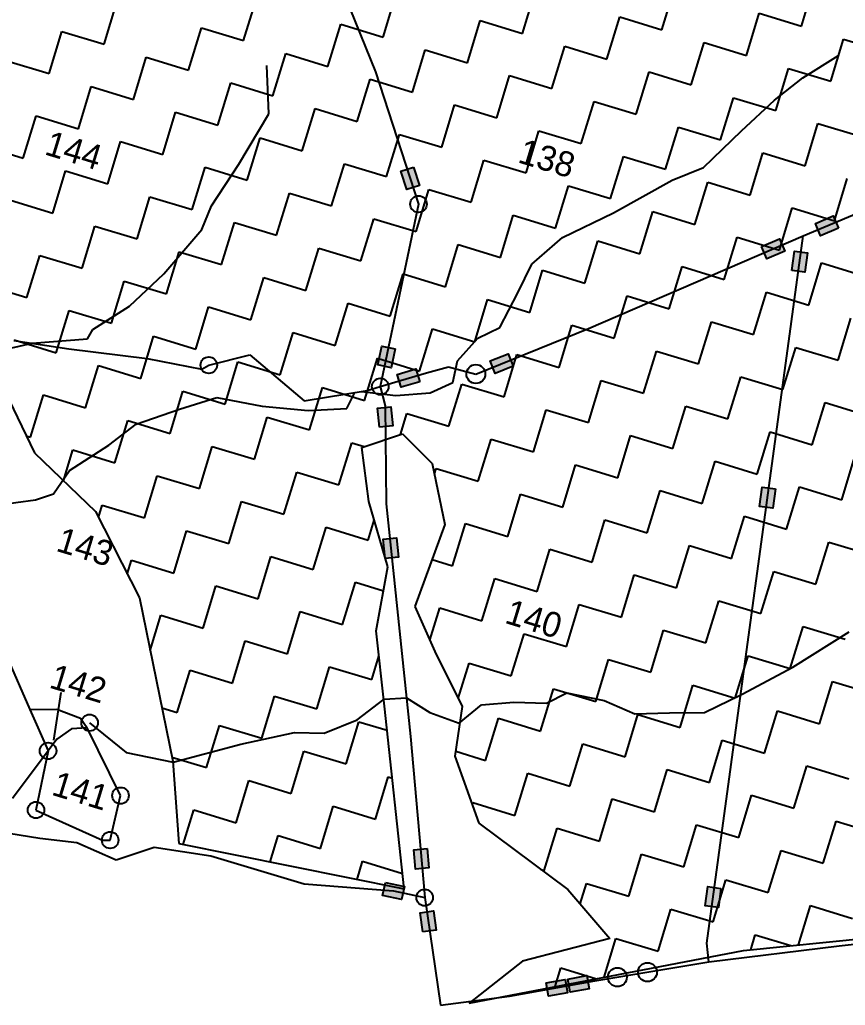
# Model space of a CAD drawing. Header units: metres. Extents: x 317586 to 322617, y 1862238 to 1866178.
# Drawn here: x 318220 to 318844, y 1862238 to 1862983 of the extents above; entities that cross this region are included whole.
import ezdxf

# ---------------------------------------------------------------- set-up
doc = ezdxf.new("R2010")
doc.units = ezdxf.units.M
for name, color, linetype in [('LINE_WATER', 4, 'Continuous'), ('POLY_HATCH', 12, 'Continuous'), ('POLY_PARCEL', 6, 'Continuous'), ('TEXT_PARCEL', 7, 'Continuous'), ('V_BOUND_LINE', 7, 'Continuous')]:
    doc.layers.add(name, color=color, linetype=linetype)
doc.styles.get("Standard").update_dxf_attribs({"font": 'simplex.shx'})
doc.styles.add('TEXT_MAP', font='')
doc.styles.get('TEXT_MAP').set_extended_font_data('Kruti Dev 050')
doc.dimstyles.get("Standard").update_dxf_attribs({"dimtxt": 0.18, "dimasz": 0.18, "dimexe": 0.18, "dimexo": 0.0625, "dimgap": 0.09, "dimtad": 0, "dimtih": 1, "dimtoh": 1, "dimdec": 4, "dimzin": 0, "dimdsep": 46, "dimtxsty": 'Standard', "dimcen": 0.09, "dimadec": 0, "dimazin": 0, "dimtfac": 1, "dimtdec": 4, "dimtofl": 0, "dimtmove": 0, "dimatfit": 3, "dimfxl": 1, "dimtolj": 1, "dimtzin": 0, "dimarcsym": 0})

msp = doc.modelspace()

# ---------------------------------------------------------------- hatches: boundary and pattern name
for points in [[(318512.32, 1862854.79), (318521.94, 1862857.92), (318517.41, 1862871.83), (318507.8, 1862868.7)], [(318821.26, 1862829.27), (318825.17, 1862819.94), (318838.65, 1862825.6), (318834.74, 1862834.93)], [(318798, 1862808.36), (318794, 1862817.65), (318780.57, 1862811.86), (318784.57, 1862802.57)], [(318815.33, 1862806.93), (318805.31, 1862808.3), (318803.34, 1862793.81), (318813.36, 1862792.44)], [(318490.53, 1862722.32), (318500.43, 1862720.24), (318503.43, 1862734.55), (318493.53, 1862736.63)], [(318575.45, 1862725.33), (318579.25, 1862715.96), (318592.8, 1862721.45), (318589, 1862730.82)], [(318505.15, 1862715.11), (318508.05, 1862705.42), (318522.06, 1862709.61), (318519.16, 1862719.3)], [(318500.34, 1862690.77), (318490.28, 1862689.76), (318491.74, 1862675.21), (318501.8, 1862676.22)], [(318779.01, 1862615.46), (318789.04, 1862614.09), (318791.01, 1862628.58), (318780.99, 1862629.95)], [(318504.45, 1862591.66), (318494.39, 1862590.64), (318495.87, 1862576.09), (318505.93, 1862577.12)], [(318518.86, 1862341.33), (318528.94, 1862342.22), (318527.66, 1862356.78), (318517.59, 1862355.9)], [(318508.36, 1862318.31), (318510.47, 1862328.21), (318496.17, 1862331.25), (318494.06, 1862321.36)], [(318737.86, 1862313.65), (318747.88, 1862312.28), (318749.85, 1862326.77), (318739.83, 1862328.14)], [(318532.52, 1862309.69), (318522.5, 1862308.31), (318524.49, 1862293.83), (318534.51, 1862295.21)], [(318633.83, 1862247.93), (318632.04, 1862257.88), (318617.65, 1862255.3), (318619.44, 1862245.34)], [(318650.29, 1862250.88), (318648.5, 1862260.84), (318634.11, 1862258.25), (318635.9, 1862248.3)]]:
    msp.add_hatch(color=256).paths.add_polyline_path(points)

# ---------------------------------------------------------------- linework, layer by layer
for points in [[(318517.41, 1862871.83), (318521.94, 1862857.92), (318512.32, 1862854.79), (318507.8, 1862868.7)], [(318838.65, 1862825.6), (318825.17, 1862819.94), (318821.26, 1862829.27), (318834.74, 1862834.93)], [(318780.57, 1862811.86), (318794, 1862817.65), (318798, 1862808.36), (318784.57, 1862802.57)], [(318803.34, 1862793.81), (318805.31, 1862808.3), (318815.33, 1862806.93), (318813.36, 1862792.44)], [(318503.43, 1862734.55), (318500.43, 1862720.24), (318490.53, 1862722.32), (318493.53, 1862736.63)], [(318592.8, 1862721.45), (318579.25, 1862715.96), (318575.45, 1862725.33), (318589, 1862730.82)], [(318522.06, 1862709.61), (318508.05, 1862705.42), (318505.15, 1862715.11), (318519.16, 1862719.3)], [(318491.74, 1862675.21), (318490.28, 1862689.76), (318500.34, 1862690.77), (318501.8, 1862676.22)], [(318791.01, 1862628.58), (318789.04, 1862614.09), (318779.01, 1862615.46), (318780.99, 1862629.95)], [(318495.87, 1862576.09), (318494.39, 1862590.64), (318504.45, 1862591.66), (318505.93, 1862577.12)], [(318527.66, 1862356.78), (318528.94, 1862342.22), (318518.86, 1862341.33), (318517.59, 1862355.9)], [(318496.17, 1862331.25), (318510.47, 1862328.21), (318508.36, 1862318.31), (318494.06, 1862321.36)], [(318749.85, 1862326.77), (318747.88, 1862312.28), (318737.86, 1862313.65), (318739.83, 1862328.14)], [(318524.49, 1862293.83), (318522.5, 1862308.31), (318532.52, 1862309.69), (318534.51, 1862295.21)], [(318617.65, 1862255.3), (318632.04, 1862257.88), (318633.83, 1862247.93), (318619.44, 1862245.34)], [(318634.11, 1862258.25), (318648.5, 1862260.84), (318650.29, 1862250.88), (318635.9, 1862248.3)]]:
    msp.add_lwpolyline(points, close=True)
for centre, radius in [((318521.19, 1862843.89), 6.26), ((318362.62, 1862722.17), 6.26), ((318564.53, 1862715.45), 7.15), ((318492.27, 1862705.99), 6.26), ((318272.53, 1862451.92), 6.26), ((318241.14, 1862430.65), 6.26), ((318295.89, 1862396.85), 6.26), ((318231.98, 1862385.97), 6.26), ((318288.05, 1862363.23), 6.26), ((318525.83, 1862319.77), 6.26), ((318671.52, 1862259.63), 7.15), ((318694.28, 1862263.45), 7.15)]:
    msp.add_circle(centre, radius)
at = {"layer": 'LINE_WATER'}
for p, q in [((318811.83, 1862939.32), (318838.71, 1862956.1)), ((318407.93, 1862912.03), (318406.48, 1862948.72)), ((318790.32, 1862922.52), (318811.83, 1862939.32)), ((318765.24, 1862899.29), (318790.32, 1862922.52)), ((318385.35, 1862874.07), (318407.93, 1862912.03)), ((318736.71, 1862871.43), (318765.24, 1862899.29)), ((318364.71, 1862842.5), (318385.35, 1862874.07)), ((318713.04, 1862862.03), (318736.71, 1862871.43)), ((318668.64, 1862837.16), (318713.04, 1862862.03)), ((318357.37, 1862824.6), (318364.71, 1862842.5)), ((318629.94, 1862818.61), (318668.64, 1862837.16)), ((318328.65, 1862791.2), (318357.37, 1862824.6)), ((318606.88, 1862798.52), (318629.94, 1862818.61)), ((318596.23, 1862776.8), (318606.88, 1862798.52)), ((318302.63, 1862766.64), (318328.65, 1862791.2)), ((318582.61, 1862750.61), (318596.23, 1862776.8)), ((318274.96, 1862749.03), (318302.63, 1862766.64)), ((318270.92, 1862741.93), (318274.96, 1862749.03)), ((318565.91, 1862742.54), (318582.61, 1862750.61)), ((318229.07, 1862738.68), (318270.92, 1862741.93)), ((318550.75, 1862725.41), (318565.91, 1862742.54)), ((318203.66, 1862732.89), (318229.07, 1862738.68)), ((318547.11, 1862709.07), (318550.75, 1862725.41)), ((318529.92, 1862701.15), (318547.11, 1862709.07)), ((318340.45, 1862688.8), (318368.68, 1862697.65)), ((318368.68, 1862697.65), (318403, 1862691.22)), ((318466.96, 1862689.45), (318472.96, 1862701.51)), ((318477.96, 1862702.32), (318504.11, 1862699.35)), ((318504.11, 1862699.35), (318529.92, 1862701.15)), ((318307.74, 1862677.56), (318340.45, 1862688.8)), ((318403, 1862691.22), (318437.73, 1862687.89)), ((318437.73, 1862687.89), (318466.96, 1862689.45)), ((318287.01, 1862661.58), (318307.74, 1862677.56)), ((318257.27, 1862642.46), (318287.01, 1862661.58)), ((318245.21, 1862624.92), (318257.27, 1862642.46)), ((318231.5, 1862620.5), (318245.21, 1862624.92)), ((318181.34, 1862613.68), (318231.5, 1862620.5)), ((318804.26, 1862493.85), (318846.7, 1862520.6)), ((318765.75, 1862473.64), (318804.26, 1862493.85)), ((318617.98, 1862466.79), (318633.27, 1862474.53)), ((318633.27, 1862474.53), (318661.63, 1862468.62)), ((318737.28, 1862459.67), (318765.75, 1862473.64)), ((318474.81, 1862454.09), (318495.27, 1862469.73)), ((318495.27, 1862469.73), (318512.07, 1862470.69)), ((318512.07, 1862470.69), (318529.77, 1862459.6)), ((318551.9, 1862451.51), (318568.77, 1862465.53)), ((318568.77, 1862465.53), (318593.22, 1862467.56)), ((318593.22, 1862467.56), (318617.98, 1862466.79)), ((318661.63, 1862468.62), (318684.66, 1862458.67)), ((318529.77, 1862459.6), (318551.9, 1862451.51)), ((318684.66, 1862458.67), (318711.03, 1862459.35)), ((318711.03, 1862459.35), (318737.28, 1862459.67)), ((318272.53, 1862451.92), (318300.07, 1862429.33)), ((318449.87, 1862444.08), (318474.81, 1862454.09)), ((318386.89, 1862435.78), (318427.34, 1862444.55)), ((318427.34, 1862444.55), (318449.87, 1862444.08)), ((318335.66, 1862422.16), (318386.89, 1862435.78)), ((318300.07, 1862429.33), (318335.66, 1862422.16))]:
    msp.add_line(p, q, dxfattribs=at)
at = {"layer": 'POLY_HATCH', "linetype": 'Continuous'}
for p, q in [((318810.67, 1862978.36), (318820.4, 1863010.27)), ((318494.36, 1862970.13), (318504.08, 1863002.04)), ((318599.8, 1862972.88), (318609.52, 1863004.78)), ((318705.24, 1862975.62), (318714.96, 1863007.52)), ((318283.48, 1862964.65), (318293.2, 1862996.55)), ((318388.92, 1862967.39), (318398.64, 1862999.29)), ((318769.05, 1862956.18), (318778.77, 1862988.08)), ((318778.77, 1862988.08), (318810.67, 1862978.36)), ((318452.73, 1862947.95), (318462.45, 1862979.85)), ((318462.45, 1862979.85), (318494.36, 1862970.13)), ((318558.17, 1862950.69), (318567.89, 1862982.6)), ((318567.89, 1862982.6), (318599.8, 1862972.88)), ((318663.61, 1862953.43), (318673.33, 1862985.34)), ((318673.33, 1862985.34), (318705.24, 1862975.62)), ((318241.86, 1862942.46), (318251.58, 1862974.37)), ((318251.58, 1862974.37), (318283.48, 1862964.65)), ((318347.29, 1862945.2), (318357.02, 1862977.11)), ((318357.02, 1862977.11), (318388.92, 1862967.39)), ((318727.42, 1862933.99), (318737.14, 1862965.9)), ((318737.14, 1862965.9), (318769.05, 1862956.18)), ((318832.86, 1862936.74), (318842.58, 1862968.64)), ((318842.58, 1862968.64), (318874.49, 1862958.92)), ((318411.11, 1862925.76), (318420.83, 1862957.67)), ((318420.83, 1862957.67), (318452.73, 1862947.95)), ((318516.54, 1862928.51), (318526.27, 1862960.41)), ((318526.27, 1862960.41), (318558.17, 1862950.69)), ((318621.98, 1862931.25), (318631.7, 1862963.15)), ((318631.7, 1862963.15), (318663.61, 1862953.43)), ((318209.95, 1862952.18), (318241.86, 1862942.46)), ((318305.67, 1862923.02), (318315.39, 1862954.92)), ((318315.39, 1862954.92), (318347.29, 1862945.2)), ((318685.79, 1862911.81), (318695.52, 1862943.71)), ((318695.52, 1862943.71), (318727.42, 1862933.99)), ((318791.23, 1862914.55), (318800.95, 1862946.46)), ((318800.95, 1862946.46), (318832.86, 1862936.74)), ((318369.48, 1862903.58), (318379.2, 1862935.48)), ((318379.2, 1862935.48), (318411.11, 1862925.76)), ((318474.92, 1862906.32), (318484.64, 1862938.23)), ((318484.64, 1862938.23), (318516.54, 1862928.51)), ((318580.36, 1862909.06), (318590.08, 1862940.97)), ((318590.08, 1862940.97), (318621.98, 1862931.25)), ((318264.04, 1862900.83), (318273.76, 1862932.74)), ((318273.76, 1862932.74), (318305.67, 1862923.02)), ((318644.17, 1862889.62), (318653.89, 1862921.53)), ((318653.89, 1862921.53), (318685.79, 1862911.81)), ((318749.61, 1862892.37), (318759.33, 1862924.27)), ((318759.33, 1862924.27), (318791.23, 1862914.55)), ((318327.85, 1862881.39), (318337.57, 1862913.3)), ((318337.57, 1862913.3), (318369.48, 1862903.58)), ((318433.29, 1862884.14), (318443.01, 1862916.04)), ((318443.01, 1862916.04), (318474.92, 1862906.32)), ((318538.73, 1862886.88), (318548.45, 1862918.78)), ((318548.45, 1862918.78), (318580.36, 1862909.06)), ((318222.41, 1862878.65), (318232.14, 1862910.55)), ((318232.14, 1862910.55), (318264.04, 1862900.83)), ((318813.42, 1862872.92), (318823.14, 1862904.83)), ((318823.14, 1862904.83), (318855.04, 1862895.11)), ((318602.54, 1862867.44), (318612.26, 1862899.34)), ((318612.26, 1862899.34), (318644.17, 1862889.62)), ((318707.98, 1862870.18), (318717.7, 1862902.09)), ((318717.7, 1862902.09), (318749.61, 1862892.37)), ((318286.23, 1862859.21), (318295.95, 1862891.11)), ((318295.95, 1862891.11), (318327.85, 1862881.39)), ((318391.66, 1862861.95), (318401.39, 1862893.86)), ((318401.39, 1862893.86), (318433.29, 1862884.14)), ((318497.1, 1862864.69), (318506.82, 1862896.6)), ((318506.82, 1862896.6), (318538.73, 1862886.88)), ((318190.51, 1862888.37), (318222.41, 1862878.65)), ((318771.79, 1862850.74), (318781.51, 1862882.64)), ((318781.51, 1862882.64), (318813.42, 1862872.92)), ((318560.91, 1862845.25), (318570.64, 1862877.16)), ((318570.64, 1862877.16), (318602.54, 1862867.44)), ((318666.35, 1862848), (318676.07, 1862879.9)), ((318676.07, 1862879.9), (318707.98, 1862870.18)), ((318244.6, 1862837.02), (318254.32, 1862868.93)), ((318254.32, 1862868.93), (318286.23, 1862859.21)), ((318350.04, 1862839.77), (318359.76, 1862871.67)), ((318359.76, 1862871.67), (318391.66, 1862861.95)), ((318455.48, 1862842.51), (318465.2, 1862874.41)), ((318465.2, 1862874.41), (318497.1, 1862864.69)), ((318730.16, 1862828.55), (318739.89, 1862860.46)), ((318739.89, 1862860.46), (318771.79, 1862850.74)), ((318835.6, 1862831.3), (318845.32, 1862863.2)), ((318519.29, 1862823.07), (318529.01, 1862854.97)), ((318529.01, 1862854.97), (318560.91, 1862845.25)), ((318624.73, 1862825.81), (318634.45, 1862857.72)), ((318634.45, 1862857.72), (318666.35, 1862848)), ((318212.69, 1862846.74), (318244.6, 1862837.02)), ((318308.41, 1862817.58), (318318.13, 1862849.49)), ((318318.13, 1862849.49), (318350.04, 1862839.77)), ((318413.85, 1862820.32), (318423.57, 1862852.23)), ((318423.57, 1862852.23), (318455.48, 1862842.51)), ((318688.54, 1862806.37), (318698.26, 1862838.27)), ((318698.26, 1862838.27), (318730.16, 1862828.55)), ((318793.98, 1862809.11), (318803.7, 1862841.02)), ((318803.7, 1862841.02), (318835.6, 1862831.3)), ((318372.22, 1862798.14), (318381.94, 1862830.04)), ((318381.94, 1862830.04), (318413.85, 1862820.32)), ((318477.66, 1862800.88), (318487.38, 1862832.79)), ((318487.38, 1862832.79), (318519.29, 1862823.07)), ((318583.1, 1862803.63), (318592.82, 1862835.53)), ((318592.82, 1862835.53), (318624.73, 1862825.81)), ((318266.78, 1862795.4), (318276.51, 1862827.3)), ((318276.51, 1862827.3), (318308.41, 1862817.58)), ((318646.91, 1862784.18), (318656.63, 1862816.09)), ((318656.63, 1862816.09), (318688.54, 1862806.37)), ((318752.35, 1862786.93), (318762.07, 1862818.83)), ((318762.07, 1862818.83), (318793.98, 1862809.11)), ((318330.6, 1862775.95), (318340.32, 1862807.86)), ((318340.32, 1862807.86), (318372.22, 1862798.14)), ((318436.03, 1862778.7), (318445.76, 1862810.6)), ((318445.76, 1862810.6), (318477.66, 1862800.88)), ((318541.47, 1862781.44), (318551.19, 1862813.35)), ((318551.19, 1862813.35), (318583.1, 1862803.63)), ((318225.16, 1862773.21), (318234.88, 1862805.12)), ((318234.88, 1862805.12), (318266.78, 1862795.4)), ((318605.28, 1862762), (318615.01, 1862793.9)), ((318615.01, 1862793.9), (318646.91, 1862784.18)), ((318710.72, 1862764.74), (318720.44, 1862796.65)), ((318720.44, 1862796.65), (318752.35, 1862786.93)), ((318816.16, 1862767.49), (318825.88, 1862799.39)), ((318825.88, 1862799.39), (318857.79, 1862789.67)), ((318288.97, 1862753.77), (318298.69, 1862785.67)), ((318298.69, 1862785.67), (318330.6, 1862775.95)), ((318394.41, 1862756.51), (318404.13, 1862788.42)), ((318404.13, 1862788.42), (318436.03, 1862778.7)), ((318499.85, 1862759.26), (318509.57, 1862791.16)), ((318509.57, 1862791.16), (318541.47, 1862781.44)), ((318193.25, 1862782.93), (318225.16, 1862773.21)), ((318563.66, 1862739.81), (318573.38, 1862771.72)), ((318573.38, 1862771.72), (318605.28, 1862762)), ((318669.1, 1862742.56), (318678.82, 1862774.46)), ((318678.82, 1862774.46), (318710.72, 1862764.74)), ((318774.53, 1862745.3), (318784.26, 1862777.21)), ((318784.26, 1862777.21), (318816.16, 1862767.49)), ((318247.34, 1862731.58), (318257.06, 1862763.49)), ((318257.06, 1862763.49), (318288.97, 1862753.77)), ((318352.78, 1862734.33), (318362.5, 1862766.23)), ((318362.5, 1862766.23), (318394.41, 1862756.51)), ((318458.22, 1862737.07), (318467.94, 1862768.98)), ((318467.94, 1862768.98), (318499.85, 1862759.26)), ((318838.35, 1862725.86), (318848.07, 1862757.76)), ((318522.03, 1862717.63), (318531.75, 1862749.53)), ((318531.75, 1862749.53), (318563.66, 1862739.81)), ((318627.47, 1862720.37), (318637.19, 1862752.28)), ((318637.19, 1862752.28), (318669.1, 1862742.56)), ((318732.91, 1862723.12), (318742.63, 1862755.02)), ((318742.63, 1862755.02), (318774.53, 1862745.3)), ((318215.44, 1862741.3), (318247.34, 1862731.58)), ((318311.15, 1862712.14), (318320.88, 1862744.05)), ((318320.88, 1862744.05), (318352.78, 1862734.33)), ((318416.59, 1862714.89), (318426.31, 1862746.79)), ((318426.31, 1862746.79), (318458.22, 1862737.07)), ((318796.72, 1862703.67), (318806.44, 1862735.58)), ((318806.44, 1862735.58), (318838.35, 1862725.86)), ((318480.4, 1862695.44), (318490.13, 1862727.35)), ((318490.13, 1862727.35), (318522.03, 1862717.63)), ((318585.84, 1862698.19), (318595.56, 1862730.09)), ((318595.56, 1862730.09), (318627.47, 1862720.37)), ((318691.28, 1862700.93), (318701, 1862732.84)), ((318701, 1862732.84), (318732.91, 1862723.12)), ((318269.53, 1862689.96), (318279.25, 1862721.86)), ((318279.25, 1862721.86), (318311.15, 1862712.14)), ((318374.97, 1862692.7), (318384.69, 1862724.61)), ((318384.69, 1862724.61), (318416.59, 1862714.89)), ((318755.09, 1862681.49), (318764.81, 1862713.39)), ((318764.81, 1862713.39), (318796.72, 1862703.67)), ((318438.78, 1862673.26), (318448.5, 1862705.16)), ((318448.5, 1862705.16), (318480.4, 1862695.44)), ((318544.22, 1862676), (318553.94, 1862707.91)), ((318553.94, 1862707.91), (318585.84, 1862698.19)), ((318649.65, 1862678.75), (318659.38, 1862710.65)), ((318659.38, 1862710.65), (318691.28, 1862700.93)), ((318227.9, 1862667.77), (318237.62, 1862699.68)), ((318237.62, 1862699.68), (318269.53, 1862689.96)), ((318333.34, 1862670.51), (318343.06, 1862702.42)), ((318343.06, 1862702.42), (318374.97, 1862692.7)), ((318608.03, 1862656.56), (318617.75, 1862688.47)), ((318617.75, 1862688.47), (318649.65, 1862678.75)), ((318713.47, 1862659.3), (318723.19, 1862691.21)), ((318723.19, 1862691.21), (318755.09, 1862681.49)), ((318818.9, 1862662.05), (318828.63, 1862693.95)), ((318828.63, 1862693.95), (318860.53, 1862684.23)), ((318397.15, 1862651.07), (318406.87, 1862682.98)), ((318406.87, 1862682.98), (318438.78, 1862673.26)), ((318507.45, 1862669.79), (318512.31, 1862685.72)), ((318512.31, 1862685.72), (318544.22, 1862676)), ((318291.71, 1862648.33), (318301.43, 1862680.24)), ((318301.43, 1862680.24), (318333.34, 1862670.51)), ((318224.62, 1862668.77), (318227.9, 1862667.77)), ((318566.4, 1862634.38), (318576.12, 1862666.28)), ((318576.12, 1862666.28), (318608.03, 1862656.56)), ((318671.84, 1862637.12), (318681.56, 1862669.02)), ((318681.56, 1862669.02), (318713.47, 1862659.3)), ((318777.28, 1862639.86), (318787, 1862671.77)), ((318787, 1862671.77), (318818.9, 1862662.05)), ((318355.52, 1862628.89), (318365.25, 1862660.79)), ((318365.25, 1862660.79), (318397.15, 1862651.07)), ((318460.96, 1862631.63), (318470.68, 1862663.54)), ((318470.68, 1862663.54), (318480.21, 1862660.63)), ((318252.72, 1862634.79), (318259.81, 1862658.05)), ((318259.81, 1862658.05), (318291.71, 1862648.33)), ((318841.09, 1862620.42), (318850.81, 1862652.33)), ((318533.22, 1862639.92), (318534.5, 1862644.1)), ((318534.5, 1862644.1), (318566.4, 1862634.38)), ((318630.21, 1862614.93), (318639.93, 1862646.84)), ((318639.93, 1862646.84), (318671.84, 1862637.12)), ((318735.65, 1862617.68), (318745.37, 1862649.58)), ((318745.37, 1862649.58), (318777.28, 1862639.86)), ((318313.9, 1862606.7), (318323.62, 1862638.61)), ((318323.62, 1862638.61), (318355.52, 1862628.89)), ((318419.34, 1862609.45), (318429.06, 1862641.35)), ((318429.06, 1862641.35), (318460.96, 1862631.63)), ((318799.46, 1862598.24), (318809.18, 1862630.14)), ((318809.18, 1862630.14), (318841.09, 1862620.42)), ((318588.59, 1862592.75), (318598.31, 1862624.65)), ((318598.31, 1862624.65), (318630.21, 1862614.93)), ((318694.02, 1862595.49), (318703.75, 1862627.4)), ((318703.75, 1862627.4), (318735.65, 1862617.68)), ((318279.15, 1862607.09), (318281.99, 1862616.42)), ((318281.99, 1862616.42), (318313.9, 1862606.7)), ((318377.71, 1862587.26), (318387.43, 1862619.17)), ((318387.43, 1862619.17), (318419.34, 1862609.45)), ((318757.84, 1862576.05), (318767.56, 1862607.96)), ((318767.56, 1862607.96), (318799.46, 1862598.24)), ((318441.52, 1862567.82), (318451.24, 1862599.73)), ((318451.24, 1862599.73), (318483.15, 1862590.01)), ((318483.15, 1862590.01), (318487.72, 1862605)), ((318546.96, 1862570.56), (318556.68, 1862602.47)), ((318556.68, 1862602.47), (318588.59, 1862592.75)), ((318652.4, 1862573.31), (318662.12, 1862605.21)), ((318662.12, 1862605.21), (318694.02, 1862595.49)), ((318336.08, 1862565.08), (318345.8, 1862596.98)), ((318345.8, 1862596.98), (318377.71, 1862587.26)), ((318716.21, 1862553.87), (318725.93, 1862585.77)), ((318725.93, 1862585.77), (318757.84, 1862576.05)), ((318821.65, 1862556.61), (318831.37, 1862588.51)), ((318831.37, 1862588.51), (318863.28, 1862578.79)), ((318399.89, 1862545.63), (318409.62, 1862577.54)), ((318409.62, 1862577.54), (318441.52, 1862567.82)), ((318610.77, 1862551.12), (318620.49, 1862583.03)), ((318620.49, 1862583.03), (318652.4, 1862573.31)), ((318300.98, 1862564.31), (318304.18, 1862574.8)), ((318304.18, 1862574.8), (318336.08, 1862565.08)), ((318531.44, 1862575.29), (318546.96, 1862570.56)), ((318674.58, 1862531.68), (318684.3, 1862563.59)), ((318684.3, 1862563.59), (318716.21, 1862553.87)), ((318780.02, 1862534.42), (318789.74, 1862566.33)), ((318789.74, 1862566.33), (318821.65, 1862556.61)), ((318358.27, 1862523.45), (318367.99, 1862555.36)), ((318367.99, 1862555.36), (318399.89, 1862545.63)), ((318463.71, 1862526.19), (318473.43, 1862558.1)), ((318473.43, 1862558.1), (318494.7, 1862551.62)), ((318569.14, 1862528.94), (318578.87, 1862560.84)), ((318578.87, 1862560.84), (318610.77, 1862551.12)), ((318632.96, 1862509.5), (318642.68, 1862541.4)), ((318642.68, 1862541.4), (318674.58, 1862531.68)), ((318738.39, 1862512.24), (318748.12, 1862544.14)), ((318748.12, 1862544.14), (318780.02, 1862534.42)), ((318318.27, 1862506.6), (318326.36, 1862533.17)), ((318326.36, 1862533.17), (318358.27, 1862523.45)), ((318422.08, 1862504.01), (318431.8, 1862535.91)), ((318431.8, 1862535.91), (318463.71, 1862526.19)), ((318529.8, 1862514.23), (318537.24, 1862538.66)), ((318537.24, 1862538.66), (318569.14, 1862528.94)), ((318802.21, 1862492.8), (318811.93, 1862524.7)), ((318811.93, 1862524.7), (318843.83, 1862514.98)), ((318591.33, 1862487.31), (318601.05, 1862519.22)), ((318601.05, 1862519.22), (318632.96, 1862509.5)), ((318696.77, 1862490.05), (318706.49, 1862521.96)), ((318706.49, 1862521.96), (318738.39, 1862512.24)), ((318380.45, 1862481.82), (318390.17, 1862513.73)), ((318390.17, 1862513.73), (318422.08, 1862504.01)), ((318760.58, 1862470.61), (318770.3, 1862502.52)), ((318770.3, 1862502.52), (318802.21, 1862492.8)), ((318485.89, 1862484.57), (318491.25, 1862502.17)), ((318551.25, 1862470.21), (318559.42, 1862497.03)), ((318559.42, 1862497.03), (318591.33, 1862487.31)), ((318655.14, 1862467.87), (318664.86, 1862499.77)), ((318664.86, 1862499.77), (318696.77, 1862490.05)), ((318338.83, 1862459.64), (318348.55, 1862491.54)), ((318348.55, 1862491.54), (318380.45, 1862481.82)), ((318444.26, 1862462.38), (318453.99, 1862494.29)), ((318453.99, 1862494.29), (318485.89, 1862484.57)), ((318718.95, 1862448.43), (318728.67, 1862480.33)), ((318728.67, 1862480.33), (318760.58, 1862470.61)), ((318824.39, 1862451.17), (318834.11, 1862483.08)), ((318834.11, 1862483.08), (318866.02, 1862473.36)), ((318613.51, 1862445.68), (318623.24, 1862477.59)), ((318623.24, 1862477.59), (318655.14, 1862467.87)), ((318402.64, 1862440.2), (318412.36, 1862472.1)), ((318412.36, 1862472.1), (318444.26, 1862462.38)), ((318327.14, 1862463.2), (318338.83, 1862459.64)), ((318677.33, 1862426.24), (318687.05, 1862458.15)), ((318687.05, 1862458.15), (318718.95, 1862448.43)), ((318782.77, 1862428.99), (318792.49, 1862460.89)), ((318792.49, 1862460.89), (318824.39, 1862451.17)), ((318466.45, 1862420.75), (318476.17, 1862452.66)), ((318476.17, 1862452.66), (318497.38, 1862446.2)), ((318571.89, 1862423.5), (318581.61, 1862455.4)), ((318581.61, 1862455.4), (318613.51, 1862445.68)), ((318361.01, 1862418.01), (318370.73, 1862449.92)), ((318370.73, 1862449.92), (318402.64, 1862440.2)), ((318635.7, 1862404.06), (318645.42, 1862435.96)), ((318645.42, 1862435.96), (318677.33, 1862426.24)), ((318741.14, 1862406.8), (318750.86, 1862438.71)), ((318750.86, 1862438.71), (318782.77, 1862428.99)), ((318424.82, 1862398.57), (318434.54, 1862430.48)), ((318434.54, 1862430.48), (318466.45, 1862420.75)), ((318549.28, 1862430.39), (318571.89, 1862423.5)), ((318334.74, 1862426.02), (318361.01, 1862418.01)), ((318594.07, 1862381.87), (318603.79, 1862413.78)), ((318603.79, 1862413.78), (318635.7, 1862404.06)), ((318699.51, 1862384.61), (318709.23, 1862416.52)), ((318709.23, 1862416.52), (318741.14, 1862406.8)), ((318804.95, 1862387.36), (318814.67, 1862419.26)), ((318814.67, 1862419.26), (318846.58, 1862409.54)), ((318383.2, 1862376.38), (318392.92, 1862408.29)), ((318392.92, 1862408.29), (318424.82, 1862398.57)), ((318488.63, 1862379.13), (318498.36, 1862411.03)), ((318498.36, 1862411.03), (318501.27, 1862410.14)), ((318561.69, 1862390.04), (318562.17, 1862391.59)), ((318562.17, 1862391.59), (318594.07, 1862381.87)), ((318657.89, 1862362.43), (318667.61, 1862394.34)), ((318667.61, 1862394.34), (318699.51, 1862384.61)), ((318763.32, 1862365.17), (318773.04, 1862397.08)), ((318773.04, 1862397.08), (318804.95, 1862387.36)), ((318343.32, 1862359.94), (318351.29, 1862386.11)), ((318351.29, 1862386.11), (318383.2, 1862376.38)), ((318447.01, 1862356.94), (318456.73, 1862388.85)), ((318456.73, 1862388.85), (318488.63, 1862379.13)), ((318827.14, 1862345.73), (318836.86, 1862377.64)), ((318836.86, 1862377.64), (318868.76, 1862367.92)), ((318616.26, 1862340.24), (318625.98, 1862372.15)), ((318625.98, 1862372.15), (318657.89, 1862362.43)), ((318721.7, 1862342.99), (318731.42, 1862374.89)), ((318731.42, 1862374.89), (318763.32, 1862365.17)), ((318409.03, 1862346.74), (318415.1, 1862366.66)), ((318415.1, 1862366.66), (318447.01, 1862356.94)), ((318785.51, 1862323.55), (318795.23, 1862355.45)), ((318795.23, 1862355.45), (318827.14, 1862345.73)), ((318474.74, 1862333.53), (318478.91, 1862347.22)), ((318478.91, 1862347.22), (318509.07, 1862338.03)), ((318680.07, 1862320.8), (318689.79, 1862352.71)), ((318689.79, 1862352.71), (318721.7, 1862342.99)), ((318613.79, 1862341), (318616.26, 1862340.24)), ((318743.88, 1862301.36), (318753.6, 1862333.27)), ((318753.6, 1862333.27), (318785.51, 1862323.55)), ((318643.43, 1862315), (318648.16, 1862330.52)), ((318648.16, 1862330.52), (318680.07, 1862320.8)), ((318702.26, 1862279.18), (318711.98, 1862311.08)), ((318711.98, 1862311.08), (318743.88, 1862301.36)), ((318808.34, 1862284.05), (318817.41, 1862313.83)), ((318817.41, 1862313.83), (318849.32, 1862304.11)), ((318661.42, 1862259.6), (318670.35, 1862288.9)), ((318670.35, 1862288.9), (318702.26, 1862279.18)), ((318772.36, 1862280.4), (318775.79, 1862291.64)), ((318775.79, 1862291.64), (318802.61, 1862283.47)), ((318624.39, 1862252.49), (318628.72, 1862266.71)), ((318628.72, 1862266.71), (318655.69, 1862258.5))]:
    msp.add_line(p, q, dxfattribs=at)
at = {"layer": 'POLY_HATCH'}
for p, q in [((318201.93, 1862715.72), (318230.85, 1862655.87)), ((318478.37, 1862660.02), (318509.02, 1862670.31)), ((318509.02, 1862670.31), (318531.61, 1862647.72)), ((318483.61, 1862619.16), (318478.37, 1862660.02)), ((318230.85, 1862655.87), (318276.91, 1862611.46)), ((318531.61, 1862647.72), (318541.14, 1862601.63)), ((318497.99, 1862569.63), (318483.61, 1862619.16)), ((318276.91, 1862611.46), (318310.14, 1862546.38)), ((318541.14, 1862601.63), (318518.39, 1862539.86)), ((318489.15, 1862521.28), (318497.99, 1862569.63)), ((318310.14, 1862546.38), (318335.38, 1862422.87)), ((318518.39, 1862539.86), (318533.56, 1862505.79)), ((318495.41, 1862464.41), (318489.15, 1862521.28)), ((318533.56, 1862505.79), (318554.27, 1862464.14)), ((318510.33, 1862326.38), (318495.41, 1862464.41)), ((318554.27, 1862464.14), (318548.72, 1862426.58)), ((318335.38, 1862422.87), (318339.99, 1862360.61)), ((318548.72, 1862426.58), (318566.7, 1862375.95)), ((318566.7, 1862375.95), (318634, 1862326)), ((318339.99, 1862360.61), (318510.33, 1862326.38)), ((318634, 1862326), (318665.9, 1862288.8)), ((318766.89, 1862279.84), (318997.35, 1862303.24)), ((318665.9, 1862288.8), (318599.76, 1862271.65)), ((318559.53, 1862240.03), (318766.89, 1862279.84)), ((318599.76, 1862271.65), (318559.53, 1862240.03))]:
    msp.add_line(p, q, dxfattribs=at)
at = {"layer": 'POLY_PARCEL'}
for p, q in [((318464.39, 1863004.08), (318488.68, 1862943.78)), ((318488.68, 1862943.78), (318521.19, 1862843.89)), ((318812, 1862819.9), (318976.04, 1862888.76)), ((318521.19, 1862843.89), (318492.27, 1862705.99)), ((318649.72, 1862749.97), (318812, 1862819.9)), ((318739.08, 1862285.23), (318812, 1862819.9)), ((318564.53, 1862715.45), (318649.72, 1862749.97)), ((318215.35, 1862740.69), (318256.73, 1862734.62)), ((318256.73, 1862734.62), (318316.07, 1862727.28)), ((318316.07, 1862727.28), (318357.35, 1862719.15)), ((318362.62, 1862722.17), (318393.69, 1862730.07)), ((318393.69, 1862730.07), (318434.72, 1862695.32)), ((318357.35, 1862719.15), (318362.62, 1862722.17)), ((318527.09, 1862716.39), (318543.93, 1862720.94)), ((318543.93, 1862720.94), (318564.53, 1862715.45)), ((318492.27, 1862705.99), (318527.09, 1862716.39)), ((318482.41, 1862703.04), (318492.27, 1862705.99)), ((318492.27, 1862705.99), (318495.95, 1862691.41)), ((318434.72, 1862695.32), (318482.41, 1862703.04)), ((318495.95, 1862691.41), (318496.74, 1862617.45)), ((318496.74, 1862617.45), (318500.16, 1862583.88)), ((318500.16, 1862583.88), (318515.14, 1862441.65)), ((318227.33, 1862462.01), (318247.73, 1862462.3)), ((318247.73, 1862462.3), (318265.74, 1862455.27)), ((318265.74, 1862455.27), (318270.65, 1862448.11)), ((318258.93, 1862447.39), (318247.81, 1862439.63)), ((318270.65, 1862448.11), (318258.93, 1862447.39)), ((318295.89, 1862396.85), (318270.65, 1862448.11)), ((318247.81, 1862439.63), (318241.14, 1862430.65)), ((318515.14, 1862441.65), (318525.83, 1862319.77)), ((318241.14, 1862430.65), (318231.98, 1862385.97)), ((318288.05, 1862363.23), (318295.89, 1862396.85)), ((318231.98, 1862385.97), (318282.34, 1862363.08)), ((318282.34, 1862363.08), (318288.05, 1862363.23)), ((318740.59, 1862271.21), (318739.08, 1862285.23))]:
    msp.add_line(p, q, dxfattribs=at)
at = {"layer": 'V_BOUND_LINE'}
for p, q in [((318209.83, 1862501.78), (318227.33, 1862462.01)), ((318227.33, 1862462.01), (318241.14, 1862430.65)), ((318241.14, 1862430.65), (318214.34, 1862394.55)), ((318203.37, 1862369.73), (318235, 1862364.74)), ((318235, 1862364.74), (318262.83, 1862361.52)), ((318262.83, 1862361.52), (318292.61, 1862348.42)), ((318292.61, 1862348.42), (318321.23, 1862357.96)), ((318321.23, 1862357.96), (318364.14, 1862351.39)), ((318364.14, 1862351.39), (318434.82, 1862330.16)), ((318434.82, 1862330.16), (318502.27, 1862324.78)), ((318502.27, 1862324.78), (318525.83, 1862319.77)), ((318525.83, 1862319.77), (318537.91, 1862238.4)), ((318839.13, 1862283.43), (318948.48, 1862295.61)), ((318740.59, 1862271.21), (318839.13, 1862283.43)), ((318654.41, 1862256.76), (318740.59, 1862271.21)), ((318589.85, 1862245.17), (318654.41, 1862256.76)), ((318537.91, 1862238.4), (318589.85, 1862245.17))]:
    msp.add_line(p, q, dxfattribs=at)

# ---------------------------------------------------------------- texts
at = {"layer": 'TEXT_PARCEL', "style": 'TEXT_MAP'}
for s, p in [('144', (318237.66, 1862881.63)), ('138', (318595.43, 1862875.61)), ('143', (318246.34, 1862581.99)), ('140', (318585.55, 1862527.56)), ('142', (318241.14, 1862478.67)), ('141', (318242.9, 1862397.67))]:
    msp.add_text(s, height=18.909, rotation=343.0555, dxfattribs=at).set_placement(p)

# ---------------------------------------------------------------- leaders
msp.add_leader([(318250.8, 1862474.67), (318245.27, 1862438.8)], dimstyle='Standard', override={"dimtxt": 2.5, "dimasz": 2.5, "dimexe": 1.25, "dimexo": 0.625, "dimgap": 0.625, "dimtad": 1, "dimtih": 0, "dimtoh": 0, "dimzin": 8, "dimcen": 2.5, "dimtofl": 1})

doc.saveas('drawing.dxf')
